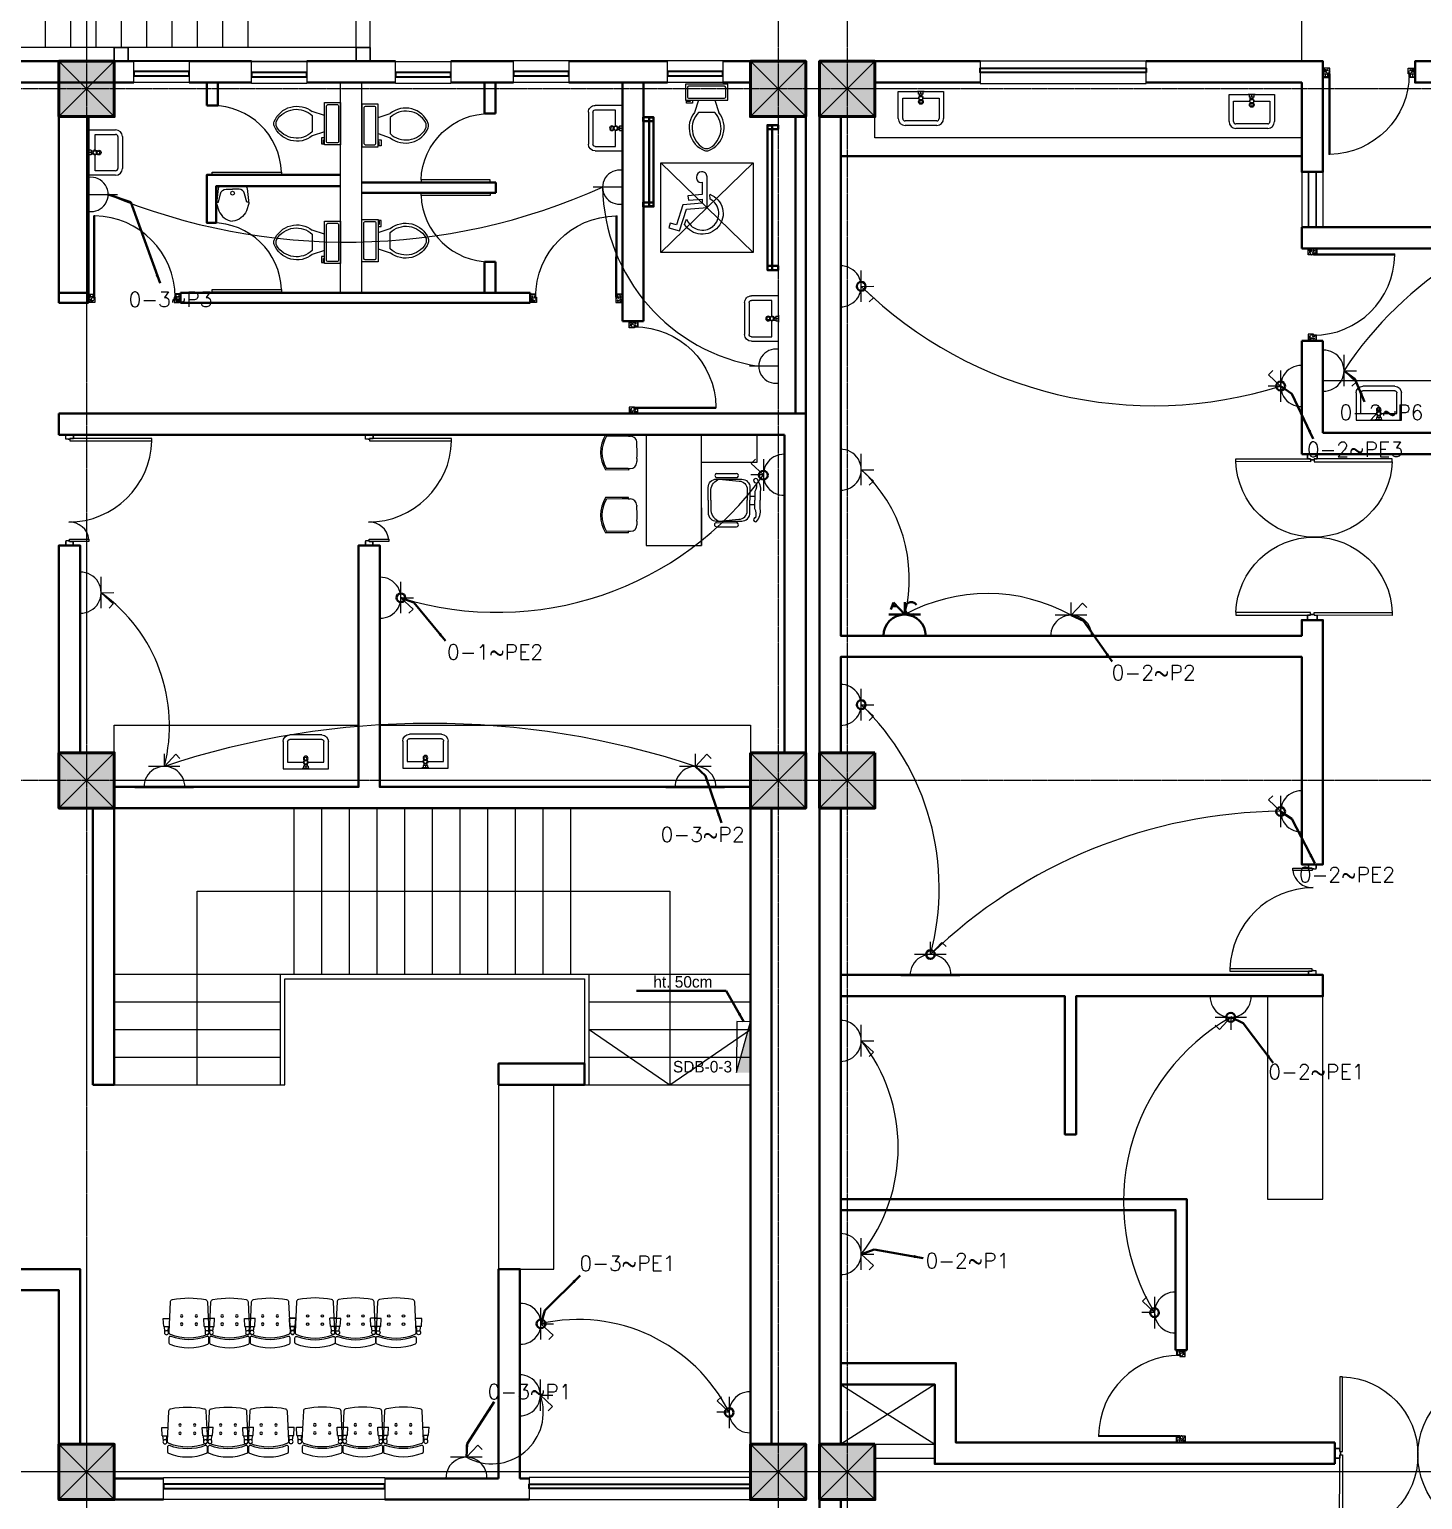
# Model space of a CAD drawing. Header units: millimetres. Extents: x 2402294 to 3337895, y 3394997 to 3969149.
# Drawn here: x 2454406 to 2469517, y 3828418 to 3844364 of the extents above; entities that cross this region are included whole.
import ezdxf

# ---------------------------------------------------------------- set-up
doc = ezdxf.new("R2010")
doc.units = ezdxf.units.MM
doc.header["$MEASUREMENT"] = 0
doc.linetypes.add('CENTER', pattern=[2, 1.25, -0.25, 0.25, -0.25])
doc.linetypes.add('DASHED', pattern=[0.75, 0.5, -0.25])
for name, color, linetype, lineweight in [('0newfurnture', 30, 'Continuous', 15), ('4 DB BOXES', 3, 'Continuous', 25), ('5 A power', 220, 'Continuous', 9), ('5 DB BOXES', 3, 'Continuous', 25), ('centreline', 52, 'CENTER', 5), ('Column-0.5', 14, 'Continuous', 50), ('Dimension- 0.15', 114, 'Continuous', 15), ('Dimension-137.5', 86, 'Continuous', 13), ('door', 41, 'Continuous', 5), ('Door Opening-0.09', 253, 'Continuous', 9), ('Frame-0.3', 24, 'Continuous', 30), ('furniture', 34, 'Continuous', 15), ('Furniture Hospital-0.09', 44, 'Continuous', 9), ('Hatch', 9, 'Continuous', 9), ('hidden lines', 205, 'DASHED', 5), ('Metal  workt-0.2', 13, 'Continuous', 20), ('Power Sockets City supply', 141, 'Continuous', 13), ('Sill Level', 140, 'Continuous', 20), ('stairs', 6, 'Continuous', 25), ('T-Fixture-0.09', 255, 'Continuous', 9), ('WALL 0.2', 7, 'Continuous', 20), ('wall 0.4', 7, 'Continuous', 40), ('WINDOW', 152, 'Continuous', 30), ('Windows Plan', 152, 'Continuous', 35)]:
    doc.layers.add(name, color=color, linetype=linetype, lineweight=lineweight)
for name, color, linetype in [('power socket Generator', 210, 'CENTER'), ('wire powered ups', 3, 'Continuous'), ('Wires', 1, 'Continuous')]:
    doc.layers.add(name, color=color, linetype=linetype)
doc.styles.add('arial.', font='arial.ttf')
doc.styles.add('romans', font='romans.shx')
doc.styles.get("Standard").update_dxf_attribs({"font": 'arial.ttf'})
doc.dimstyles.get("Standard").update_dxf_attribs({"dimtxt": 500, "dimasz": 100, "dimexe": 100, "dimexo": 200, "dimgap": 0.09, "dimtad": 0, "dimtoh": 1, "dimdec": 0, "dimzin": 0, "dimdsep": 46, "dimtxsty": 'Standard', "dimblk": 'DOT', "dimcen": 0, "dimclrd": 256, "dimclre": 256, "dimclrt": 256, "dimadec": 0, "dimazin": 0, "dimtfac": 1, "dimtdec": 0, "dimtofl": 0, "dimtmove": 0, "dimatfit": 3, "dimfxl": 1, "dimtolj": 1, "dimtzin": 0, "dimlwd": -1, "dimlwe": -1, "dimarcsym": 1})

# ---------------------------------------------------------------- blocks, each defined once
blk = doc.blocks.new("door 3'3")
at = {"layer": 'door'}
for p, q in [((82769.36, -31237.4), (82769.36, -31203.37)), ((82769.84, -31203.37), (82769.36, -31203.37)), ((82769.84, -31237.4), (82769.84, -31203.37))]:
    blk.add_line(p, q, dxfattribs=at)
at = {"layer": 'door', "ltscale": 80}
for points in [[(82769.84, -31239.84), (82767.36, -31239.84), (82767.36, -31239.37), (82766.88, -31239.37), (82766.88, -31236.38), (82767.36, -31236.38), (82767.36, -31235.91), (82769.36, -31235.91), (82769.36, -31237.4), (82769.84, -31237.4)], [(82802.93, -31239.84), (82805.41, -31239.84), (82805.41, -31239.37), (82805.88, -31239.37), (82805.88, -31236.38), (82805.41, -31236.38), (82805.41, -31235.91), (82803.4, -31235.91), (82803.4, -31237.4), (82802.93, -31237.4)]]:
    blk.add_lwpolyline(points, close=True, dxfattribs=at)
blk.add_arc((82769.36, -31237.4), 34.04, 0, 89.20471, dxfattribs=at)
at = {"layer": 'Hatch'}
for centre, radius, start, end in [((82767.7, -31239.85), 2.68, 36.75824, 107.53286), ((82768.07, -31239.12), 3.04, 64.81981, 103.53483), ((82757.2, -31236.2), 10.64, 342.68423, 1.60142), ((82764.36, -31235.92), 4.57, 311.03249, 0.21009), ((82767.3, -31236.13), 3.25, 271.0473, 321.53187), ((82805.07, -31239.85), 2.68, 72.46714, 143.24176), ((82805.47, -31236.13), 3.25, 218.46813, 268.9527), ((82804.7, -31239.12), 3.04, 76.46517, 115.18019), ((82808.41, -31235.92), 4.57, 179.78991, 228.96751), ((82815.57, -31236.2), 10.64, 178.39858, 197.31577), ((82767.27, -31240.34), 1.96, 14.76809, 101.35249), ((82805.49, -31240.34), 1.96, 78.64751, 165.23191)]:
    blk.add_arc(centre, radius, start, end, dxfattribs=at)
blk = doc.blocks.new('MAIN DOOR')
at = {"layer": 'door', "ltscale": 1000}
for points in [[(2313.47, 188.53), (2347.4, 188.53), (2347.4, 187.28), (2313.47, 187.28)], [(2381.32, 188.53), (2348.88, 188.53), (2348.88, 187.28), (2381.32, 187.28)]]:
    blk.add_lwpolyline(points, close=True, dxfattribs=at)
for points in [[(2346.08, 190.6), (2346.08, 188.53)], [(2348.88, 188.12), (2347.4, 188.12), (2347.4, 188.53), (2346.08, 188.53), (2346.08, 190.6), (2350.2, 190.6)], [(2347.4, 188.12), (2348.88, 188.12), (2348.88, 188.53), (2350.2, 188.53), (2350.2, 190.6), (2346.08, 190.6)], [(2350.2, 190.6), (2350.2, 188.53)], [(2313.41, 120.66), (2347.33, 120.66), (2347.33, 121.91), (2313.41, 121.91), (2313.41, 120.66)], [(2381.26, 120.66), (2348.82, 120.66), (2348.82, 121.91), (2381.26, 121.91), (2381.26, 120.66)], [(2348.82, 121.07), (2347.33, 121.07), (2347.33, 120.66), (2346.01, 120.66), (2346.01, 118.6), (2350.14, 118.6)], [(2347.33, 121.07), (2348.82, 121.07), (2348.82, 120.66), (2350.14, 120.66), (2350.14, 118.6), (2346.01, 118.6)], [(2346.01, 118.6), (2346.01, 120.66)], [(2350.14, 118.6), (2350.14, 120.66)]]:
    blk.add_lwpolyline(points, dxfattribs=at)
at = {"layer": 'Door Opening-0.09', "ltscale": 1000}
for centre, radius, start, end in [((2347.4, 188.53), 33.94, 182.11678, 357.88255), ((2347.33, 120.66), 33.95, 2.11669, 177.88264)]:
    blk.add_arc(centre, radius, start, end, dxfattribs=at)
at = {"layer": 'WINDOW', "ltscale": 5}
blk.add_line((2350.14, 190.6), (2350.14, 190.6), dxfattribs=at)
blk = doc.blocks.new('BANCAS')
at = {"layer": 'Furniture Hospital-0.09'}
for p, q in [((-0.236, -0.247), (-0.314, -0.247)), ((-0.309, -0.347), (-0.314, -0.247)), ((-0.241, -0.347), (-0.309, -0.347)), ((-0.294, -0.405), (-0.3, -0.347)), ((-0.256, -0.405), (-0.25, -0.347)), ((0.314, -0.25), (0.236, -0.25)), ((0.309, -0.35), (0.241, -0.35)), ((0.256, -0.409), (0.25, -0.35)), ((0.294, -0.409), (0.3, -0.35)), ((0.309, -0.35), (0.314, -0.25))]:
    blk.add_line(p, q, dxfattribs=at)
blk.add_lwpolyline([(0.227, -0.048, 0.346546), (0.203, -0.019, 0.095695), (-0.203, -0.019, 0.346546), (-0.227, -0.048), (-0.244, -0.417, 0.318973), (-0.225, -0.447, 0.193005), (0.225, -0.447, 0.318973), (0.244, -0.417)], format="xyb", close=True, dxfattribs=at)
blk.add_lwpolyline([(-0.245, -0.522), (-0.245, -0.489, -0.522832), (-0.218, -0.471, 0.18), (0.218, -0.471, -0.522832), (0.245, -0.489), (0.245, -0.547, -0.306573), (0.232, -0.565, -0.192782), (-0.232, -0.565, -0.306573), (-0.245, -0.547), (-0.245, -0.504)], format="xyb", dxfattribs=at)
for centre, radius in [((-0.09, -0.22), 0.015), ((-0.09, -0.32), 0.015), ((0.09, -0.22), 0.015), ((0.09, -0.32), 0.015), ((-0.275, -0.422), 0.025), ((0.275, -0.425), 0.025)]:
    blk.add_circle(centre, radius, dxfattribs=at)
blk = doc.blocks.new('A$C72AE6952')
at = {"ltscale": 20, "xscale": 800, "yscale": 800, "zscale": 800, "row_count": 1, "column_count": 3, "row_spacing": 0, "column_spacing": 440.0000000000001}
blk.add_blockref('BANCAS', (-440, 0), dxfattribs=at)
blk = doc.blocks.new("door 5'")
at = {"layer": 'door', "ltscale": 1000}
for points in [[(2177525, 4317078), (2177525, 4317062), (2177516, 4317062), (2177516, 4317020), (2177473, 4317020), (2177474, 4317105)], [(2177525, 4317062), (2177525, 4317105), (2177474, 4317105), (2177473, 4317020)], [(2177474, 4317105), (2177516, 4317105)], [(2178689, 4317076), (2178689, 4317060), (2178697, 4317060), (2178697, 4317018), (2178740, 4317018), (2178740, 4317104)], [(2178689, 4317060), (2178689, 4317104), (2178740, 4317104), (2178740, 4317018)], [(2177473, 4317020), (2177516, 4317020)], [(2178697, 4316120), (2178697, 4317060), (2178671, 4317060), (2178671, 4316120), (2178697, 4316120)], [(2178740, 4317018), (2178697, 4317018)]]:
    blk.add_lwpolyline(points, dxfattribs=at)
blk.add_lwpolyline([(2177516, 4316839), (2177516, 4317062), (2177543, 4317062), (2177543, 4316839)], close=True, dxfattribs=at)
at = {"layer": 'Door Opening-0.09', "ltscale": 1000}
for centre, radius, start, end in [((2177516, 4317062), 224, 276.6944, 2.344), ((2178697, 4317076), 957, 180.3416, 268.4244)]:
    blk.add_arc(centre, radius, start, end, dxfattribs=at)
at = {"layer": 'WINDOW', "ltscale": 5}
blk.add_line((2177474, 4317104), (2177474, 4317104), dxfattribs=at)
blk = doc.blocks.new('d1')
at = {"layer": 'door'}
for p, q in [((2442.75, 10745.72), (2408.32, 10745.72)), ((2442.75, 10746.15), (2408.33, 10746.15)), ((2408.33, 10746.15), (2408.33, 10745.72))]:
    blk.add_line(p, q, dxfattribs=at)
at = {"layer": 'door', "ltscale": 80}
for points in [[(2445, 10779.7), (2445, 10781.99), (2444.56, 10781.99), (2444.56, 10782.43), (2441.8, 10782.43), (2441.8, 10781.99), (2441.36, 10781.99), (2441.36, 10780.14), (2442.75, 10780.14), (2442.75, 10779.7)], [(2445, 10746.15), (2445, 10743.87), (2444.56, 10743.87), (2444.56, 10743.43), (2441.8, 10743.43), (2441.8, 10743.87), (2441.36, 10743.87), (2441.36, 10745.72), (2442.75, 10745.72), (2442.75, 10746.15)]]:
    blk.add_lwpolyline(points, close=True, dxfattribs=at)
at = {"layer": 'Door Opening-0.09', "ltscale": 80}
blk.add_arc((2442.75, 10745.72), 34.42, 90, 179.27403, dxfattribs=at)
at = {"layer": 'hidden lines'}
for centre, radius, start, end in [((2441.64, 10791.37), 9.82, 268.39858, 287.31577), ((2441.38, 10784.76), 4.22, 269.78991, 318.96751), ((2444.33, 10781.34), 2.81, 166.46517, 205.18019), ((2445.01, 10781.68), 2.48, 162.46714, 233.24176), ((2441.57, 10782.05), 3, 308.46813, 358.9527), ((2445.46, 10782.07), 1.81, 168.64751, 255.23191), ((2441.64, 10734.49), 9.82, 72.68423, 91.60142), ((2441.38, 10741.1), 4.22, 41.03249, 90.21009), ((2444.33, 10744.52), 2.81, 154.81981, 193.53483), ((2445.01, 10744.18), 2.48, 126.75824, 197.53286), ((2441.57, 10743.81), 3, 1.0473, 51.53187), ((2445.46, 10743.79), 1.81, 104.76809, 191.35249)]:
    blk.add_arc(centre, radius, start, end, dxfattribs=at)
blk = doc.blocks.new('sems')
at = {"layer": 'Dimension- 0.15', "ltscale": 5}
h = blk.add_hatch(dxfattribs=at)
h.set_pattern_fill('ANSI31', color=256, scale=25.555556)
h.set_pattern_definition([(45, (55035.0093, 4945698.8337), (-2.258813329, 2.258813329), [])])
h.paths.add_polyline_path([(2173550, 4150430), (2173550, 4150489), (2173491, 4150489, 0.414214)])
h.paths.add_polyline_path([(2173550, 4150430, 0.414214), (2173609, 4150489), (2173550, 4150489)])
h.paths.add_polyline_path([(2173550, 4150489), (2173609, 4150489, 0.414214), (2173550, 4150548)])
h.paths.add_polyline_path([(2173491, 4150489), (2173550, 4150489), (2173550, 4150548, 0.414214)])
for p, q in [((2174664, 4150546), (2174664, 4150431)), ((2174894, 4150489), (2174664, 4150546)), ((2174664, 4150431), (2174894, 4150489))]:
    blk.add_line(p, q, dxfattribs=at)
blk.add_lwpolyline([(2174664, 4150489), (2173550, 4150489)], dxfattribs=at)
blk.add_circle((2173550, 4150489), 59.1, dxfattribs=at)
blk.add_solid([(2174664, 4150546), (2174894, 4150489), (2174664, 4150431)], dxfattribs=at)
at = {"layer": 'Dimension-137.5', "ltscale": 5}
blk.add_line((2174664, 4150489), (2174894, 4150489), dxfattribs=at)
at = {"layer": 'Frame-0.3'}
for points in [[(2174450, 4151281), (2174450, 4151131), (2174600, 4151131), (2174600, 4151281)], [(2177075, 4151281), (2177075, 4151131), (2177225, 4151131), (2177225, 4151281)], [(2179700, 4151281), (2179700, 4151131), (2179850, 4151131), (2179850, 4151281)], [(2174450, 4148681), (2174450, 4148531), (2174600, 4148531), (2174600, 4148681)], [(2177075, 4148531), (2177075, 4148681), (2177225, 4148681), (2177225, 4148531)], [(2179700, 4148531), (2179700, 4148681), (2179850, 4148681), (2179850, 4148531)]]:
    blk.add_lwpolyline(points, close=True, dxfattribs=at)
at = {"layer": 'Metal  workt-0.2', "ltscale": 5}
for p, q in [((2174600, 4151281), (2179700, 4151281)), ((2175775, 4151131), (2175775, 4149956)), ((2176050, 4151131), (2176050, 4149956)), ((2176325, 4151131), (2176325, 4149956)), ((2176600, 4151131), (2176600, 4149956)), ((2176875, 4151131), (2176875, 4149956)), ((2177150, 4151131), (2177150, 4149956)), ((2177425, 4151131), (2177425, 4149956)), ((2177700, 4151131), (2177700, 4149956)), ((2177975, 4151131), (2177975, 4149956)), ((2178250, 4151131), (2178250, 4149956)), ((2178525, 4151131), (2178525, 4149956)), ((2179700, 4148681), (2179700, 4151131)), ((2175775, 4149856), (2175775, 4148681)), ((2176050, 4149856), (2176050, 4148681)), ((2176325, 4149856), (2176325, 4148681)), ((2176600, 4149856), (2176600, 4148681)), ((2176875, 4149856), (2176875, 4148681)), ((2177150, 4149856), (2177150, 4148681)), ((2177425, 4149856), (2177425, 4148681)), ((2177700, 4149856), (2177700, 4148681)), ((2177975, 4149856), (2177975, 4148681)), ((2178250, 4149856), (2178250, 4148681)), ((2178525, 4149856), (2178525, 4148681)), ((2175775, 4148531), (2174600, 4148531))]:
    blk.add_line(p, q, dxfattribs=at)
at = {"layer": 'Metal  workt-0.2'}
for points in [[(2177075, 4148531), (2179850, 4148531), (2179850, 4151131), (2174450, 4151131), (2174450, 4148531), (2174600, 4148531)], [(2179700, 4151131), (2174600, 4151131)], [(2174450, 4149851), (2173550, 4149847)], [(2179700, 4148681), (2175775, 4148681), (2175775, 4148531), (2176745, 4148531)]]:
    blk.add_lwpolyline(points, dxfattribs=at)
for points in [[(2175775, 4149956), (2175775, 4149856), (2178525, 4149856), (2178525, 4149956)], [(2175825, 4149906), (2175825, 4149906), (2178475, 4149906), (2178475, 4149906)]]:
    blk.add_lwpolyline(points, close=True, dxfattribs=at)
at = {"layer": 'stairs', "ltscale": 5}
for p, q in [((2173850, 4151131), (2173850, 4149848)), ((2174150, 4151131), (2174150, 4149849)), ((2174450, 4151281), (2174450, 4148531))]:
    blk.add_line(p, q, dxfattribs=at)
for points in [[(2173550, 4149847), (2173550, 4151131)], [(2174450, 4151131), (2173550, 4151131)]]:
    blk.add_lwpolyline(points, dxfattribs=at)
blk = doc.blocks.new('2ft column')
at = {"layer": 'Hatch', "ltscale": 5}
h = blk.add_hatch(color=256, dxfattribs=at)
h.dxf.hatch_style = 1
h.paths.add_polyline_path([(2207385, 4176559), (2207985, 4176559), (2207985, 4175959), (2207385, 4175959)])
at = {"layer": 'Column-0.5', "ltscale": 5}
blk.add_lwpolyline([(2207385, 4176559), (2207985, 4176559), (2207985, 4175959), (2207385, 4175959)], close=True, dxfattribs=at)
at = {"layer": 'Defpoints', "ltscale": 5}
for points in [[(2207985, 4176559), (2207385, 4175959)], [(2207985, 4175959), (2207385, 4176559)]]:
    blk.add_lwpolyline(points, dxfattribs=at)
blk = doc.blocks.new('main grid')
at = {"layer": 'centreline', "ltscale": 5}
for p, q in [((2533911, 4018930), (2533911, 3991299)), ((2541411, 4018930), (2541411, 3976624)), ((2542161, 4018930), (2542161, 3976624)), ((2559988, 4011172), (2515645, 4011172)), ((2559988, 4003672), (2515645, 4003672)), ((2559388, 3996172), (2515045, 3996172)), ((2559988, 3996172), (2515645, 3996172))]:
    blk.add_line(p, q, dxfattribs=at)
at = {"layer": 'Hatch'}
for p in [(326226, -165087), (333726, -165087), (326226, -172587), (333726, -172587), (326226, -180087), (333726, -180087)]:
    blk.add_blockref('2ft column', p, dxfattribs=at)
at = {"layer": 'Hatch', "xscale": -1}
for p in [(4749846, -165087), (4749846, -172587), (4749846, -180087)]:
    blk.add_blockref('2ft column', p, dxfattribs=at)
blk = doc.blocks.new('IP1')
at = {"layer": 'WALL 0.2', "ltscale": 5}
for points in [[(2535111, 3946693), (2535111, 3948793), (2539161, 3948793)], [(2539161, 3948793), (2540236, 3948793), (2540236, 3946693)], [(2539361, 3947293), (2540236, 3946693), (2541111, 3947293)]]:
    blk.add_lwpolyline(points, dxfattribs=at)
blk = doc.blocks.new('TAP')
at = {"layer": 'Furniture Hospital-0.09', "linetype": 'Continuous'}
for p, q in [((0, 38), (0, -38)), ((5, 38), (0, 38)), ((5, 38), (5, -38)), ((30, 25), (5, 25)), ((30, 0), (5, 0)), ((30, 25), (30, -25)), ((56, 16), (30, 16)), ((51, 7), (48, 8)), ((59, 19), (57, 22)), ((73, 24), (73, 27)), ((88, 20), (89, 22)), ((97, 15), (125, 12)), ((97, 8), (100, 9)), ((5, -38), (0, -38)), ((30, -25), (5, -25)), ((56, -16), (30, -16)), ((51, -8), (48, -9)), ((60, -20), (58, -22)), ((74, -24), (74, -27)), ((88, -19), (90, -22)), ((97, -7), (100, -8)), ((97, -15), (125, -12))]:
    blk.add_line(p, q, dxfattribs=at)
for radius in [21.2, 19.7]:
    blk.add_circle((74, 0), radius, dxfattribs=at)
for centre, radius, start, end in [((74, 0), 27.2, 163.0512, 199.0512), ((74, 0), 24.2, 127.0512, 163.0512), ((74, 0), 27.2, 91.0512, 127.0512), ((74, 0), 24.2, 55.0512, 91.0512), ((74, 0), 27.2, 19.0512, 55.0512), ((74, 0), 24.2, 343.0512, 19.0512), ((95, 0), 32.6, 337.45, 22.55), ((74, 0), 24.2, 199.0512, 235.0512), ((74, 0), 27.2, 235.0512, 271.0512), ((74, 0), 24.2, 271.0512, 307.0512), ((74, 0), 27.2, 307.0512, 343.0512)]:
    blk.add_arc(centre, radius, start, end, dxfattribs=at)
blk = doc.blocks.new('bazin')
at = {"layer": '0newfurnture', "ltscale": 5}
for p, q in [((2434577, 4011590), (2435069, 4011590)), ((2434577, 4011295), (2434577, 4011590)), ((2434626, 4011295), (2434626, 4011516)), ((2434626, 4011516), (2434799, 4011516)), ((2434847, 4011516), (2435020, 4011516)), ((2435020, 4011516), (2435020, 4011295)), ((2435069, 4011590), (2435069, 4011295)), ((2434996, 4011270), (2434651, 4011270)), ((2434996, 4011221), (2434651, 4011221))]:
    blk.add_line(p, q, dxfattribs=at)
blk.add_circle((2434823, 4011477), 25.6, dxfattribs=at)
for centre, radius, start, end in [((2434651, 4011295), 73.8, 180, 270), ((2434651, 4011295), 24.6, 180, 270), ((2434996, 4011295), 73.8, 270, 0), ((2434996, 4011295), 24.6, 270, 0)]:
    blk.add_arc(centre, radius, start, end, dxfattribs=at)
at = {"layer": '0newfurnture', "ltscale": 5, "xscale": 0.9842520018725999, "yscale": 0.9842520018725999, "zscale": 0.9842520018725999, "rotation": 270}
blk.add_blockref('TAP', (2434823, 4011590), dxfattribs=at)
blk = doc.blocks.new('Toilet - top')
at = {"layer": 'Furniture Hospital-0.09'}
for p, q in [((9.5, -6), (9.5, -2)), ((-10, -8.5), (-8, -8.5)), ((-10, -9.5), (-10, -8.5)), ((-7, -9.5), (-10, -9.5)), ((-8, -8.5), (-8, -8)), ((-7, -8), (-7, -9.5)), ((-4, -8), (-6, -14)), ((4, -14), (-4, -14)), ((4, -8), (6, -14))]:
    blk.add_line(p, q, dxfattribs=at)
blk.add_lwpolyline([(10.5, -8), (10.5, 0), (-10.5, 0), (-10.5, -8)], close=True, dxfattribs=at)
for points in [[(-9.5, -2), (-9.5, -6)], [(8.5, -1), (-8.5, -1)], [(-8.5, -7), (8.5, -7)]]:
    blk.add_lwpolyline(points, dxfattribs=at)
for centre, radius, start, end in [((-8.62, -1.88), 0.884, 81.8699, 188.1301), ((-8.62, -6.12), 0.884, 171.8699, 278.1301), ((8.62, -1.88), 0.884, 351.8699, 98.1301), ((8.62, -6.12), 0.884, 261.8699, 8.1301), ((3.52, -21.58), 12.17, 141.46911, 247.97143), ((4.2, -21.82), 11.33, 136.36773, 238.94682), ((-3.52, -21.58), 12.17, 292.02843, 38.53071), ((-4.2, -21.82), 11.33, 301.05301, 43.63209), ((0, -27.88), 4, 245.73182, 294.26817), ((0, -29), 4, 254.86053, 285.13947)]:
    blk.add_arc(centre, radius, start, end, dxfattribs=at)
blk = doc.blocks.new('26 door')
at = {"layer": 'door'}
blk.add_line((42654.7, -717.83), (42654.7, -716.68), dxfattribs=at)
at = {"layer": 'door', "ltscale": 5}
blk.add_lwpolyline([(42654.7, -716.68), (42684.73, -716.68), (42684.73, -717.83), (42654.7, -717.83)], dxfattribs=at)
at = {"layer": 'Door Opening-0.09'}
blk.add_arc((42654.79, -717.79), 29.96, 2.13581, 90.17937, dxfattribs=at)
blk = doc.blocks.new('TIA UR Plan-flat-1')
at = {"layer": 'Furniture Hospital-0.09'}
for points in [[(-186, 175), (-265, 150, 0.270578), (-380, 0, 0.556713)], [(0, 0), (0, 132, 0.414214), (-25, 157), (-186, 175)], [(-174, 175), (-174, 154), (-81, 130, -0.321575), (-32, 71), (-32, 0)], [(-186, -175), (-265, -150, -0.270578), (-380, 0, -0.556713)], [(0, 0), (0, -132, -0.414214), (-25, -157), (-186, -175)], [(-174, -175), (-174, -154), (-81, -130, 0.321575), (-32, -71), (-32, 0)]]:
    blk.add_lwpolyline(points, format="xyb", dxfattribs=at)
blk.add_circle((-75, 0), 20, dxfattribs=at)
blk = doc.blocks.new('Wheel Chair')
at = {"layer": 'T-Fixture-0.09'}
blk.add_lwpolyline([(-130, -183, -0.239978), (-223, 0, -0.243341), (-129, 182), (-128, 182, -0.241316), (75, 211), (76, 211, -0.238142), (218, 65), (184, 14), (173, 51, 0.192657), (94, 153), (94, 154, 0.25323), (-74, 162), (-74, 161, 0.245902), (-174, 27), (-175, 27, 0.247474), (-120, -132), (-128, -181)], format="xyb", dxfattribs=at)
blk.add_lwpolyline([(305, 47), (366, 13), (392, 59), (290, 117), (158, -89), (-63, -51), (-146, -374, 0.423515), (-104, -442), (-103, -442, 0.413314), (-35, -399), (-32, -388, 0.409265), (-67, -332), (-80, -330), (-48, -201), (105, -227), (113, -178), (-33, -153), (-23, -112), (182, -146)], format="xyb", close=True, dxfattribs=at)
blk = doc.blocks.new('ADHIKRIT')
at = {"layer": 'furniture'}
for p, q in [((900, 1351), (0, 1351)), ((0, 1351), (0, -450)), ((0, 741), (0, 1351)), ((900, -450), (900, 1351)), ((-245, 1046), (-569, 1047)), ((-245, 980), (-569, 981)), ((1048, 956), (1048, 1014)), ((1187, 1121), (1153, 1121)), ((1187, 1145), (1558, 1147)), ((1187, 1145), (1187, 1121)), ((1187, 1121), (1545, 1123)), ((1050, 758), (1050, 711)), ((-789, 683), (-869, 683)), ((-789, 547), (-869, 547)), ((1050, 700), (1050, 711)), ((1189, 595), (1157, 595)), ((1187, 595), (1187, 571)), ((1187, 571), (1558, 573)), ((1189, 595), (1286, 595)), ((1287, 595), (1545, 597)), ((-247, 247), (-571, 248)), ((-900, 0), (0, 0)), ((-900, -450), (-900, 0)), ((-247, 182), (-571, 182)), ((1189, 102), (1157, 102)), ((1187, 126), (1558, 124)), ((1187, 102), (1187, 126)), ((1189, 102), (1286, 101)), ((1287, 101), (1545, 100)), ((1050, -4), (1050, -14)), ((1050, -61), (1050, -14)), ((0, -450), (-900, -450)), ((0, -450), (900, -450)), ((1048, -260), (1048, -318)), ((1187, -425), (1153, -425)), ((1187, -425), (1545, -426)), ((1187, -449), (1187, -425)), ((1187, -449), (1558, -450))]:
    blk.add_line(p, q, dxfattribs=at)
for points in [[(-897, 962, 0.207066), (-957, 755), (-957, 615)], [(-885, 900, 0.214578), (-869, 755), (-869, 615)], [(-110, 614), (-109, 818, 0.414214), (-246, 955), (-655, 956, 0.418376), (-789, 820), (-789, 615)], [(-153, 614), (-152, 788, 0.28028), (-288, 955), (-610, 925, 0.418376), (-744, 789), (-745, 615)], [(-899, 268, -0.207066), (-958, 476), (-957, 615)], [(-886, 330, -0.214578), (-870, 475), (-869, 615)], [(-110, 614), (-110, 409, -0.414214), (-247, 273), (-656, 274, -0.418376), (-790, 410), (-789, 615)], [(-153, 614), (-153, 440, -0.28028), (-290, 273), (-612, 304, -0.418376), (-745, 441), (-745, 615)]]:
    blk.add_lwpolyline(points, format="xyb", dxfattribs=at)
for centre, radius, start, end in [((-881, 933), 33.3, 262.3354, 120.0474), ((-569, 1014), 32.9, 89.8702, 269.8702), ((-245, 1013), 32.9, 269.8702, 89.8702), ((1154, 1015), 106, 90.3083, 180.3083), ((1203, 1157), 39.5, 294.3355, 296.5711), ((1099, 860), 518, 329.4756, 30.5244), ((1099, 860), 542, 328.0257, 31.9845), ((1753, 864), 711, 172.5908, 188.6233), ((1157, 701), 106, 180.3083, 270.3083), ((-882, 297), 33.3, 239.693, 97.4051), ((-571, 215), 32.9, 89.8702, 269.8702), ((-253, 214), 33.4, 280.4483, 79.5122), ((1157, -4), 106, 89.6917, 179.6917), ((1099, -163), 518, 329.4756, 30.5244), ((1099, -163), 542, 328.0155, 31.9743), ((1753, -168), 711, 171.3767, 187.4092), ((1154, -319), 106, 179.6917, 269.6917), ((1203, -461), 39.5, 63.4289, 65.6645)]:
    blk.add_arc(centre, radius, start, end, dxfattribs=at)
blk = doc.blocks.new('w1')
at = {"layer": 'Sill Level'}
blk.add_lwpolyline([(2460641, 3827503), (2460641, 3825103), (2460401, 3825103), (2460401, 3827503)], close=True, dxfattribs=at)
at = {"layer": 'Windows Plan'}
blk.add_lwpolyline([(2460521, 3825103), (2460521, 3827503), (2460473, 3827503), (2460473, 3825103)], close=True, dxfattribs=at)
blk = doc.blocks.new('v2')
at = {"layer": 'Sill Level'}
blk.add_lwpolyline([(2448277, 3818910), (2448877, 3818910), (2448877, 3818670), (2448277, 3818670)], close=True, dxfattribs=at)
at = {"layer": 'Windows Plan'}
blk.add_lwpolyline([(2448877, 3818790), (2448277, 3818790), (2448277, 3818743), (2448877, 3818743)], close=True, dxfattribs=at)
blk = doc.blocks.new('v18')
at = {"layer": 'Sill Level'}
blk.add_lwpolyline([(2462914, 3850453), (2464714, 3850453), (2464714, 3850693), (2462914, 3850693)], close=True, dxfattribs=at)
at = {"layer": 'Windows Plan'}
blk.add_lwpolyline([(2464714, 3850573), (2462914, 3850573), (2462914, 3850620), (2464714, 3850620)], close=True, dxfattribs=at)
blk = doc.blocks.new('15A N soc')
at = {"layer": 'Power Sockets City supply', "color": 244, "lineweight": 13, "true_color": 0x991b1e}
for p, q in [((52222.5612, 99516.2064), (52222.5611, 99516.2603)), ((52222.5612, 99516.2064), (52222.6099, 99516.2585)), ((52222.6099, 99516.2585), (52222.6282, 99516.2401)), ((52222.6282, 99516.2064), (52222.4926, 99516.2064)), ((52222.4338, 99516.1156), (52222.6863, 99516.1156))]:
    blk.add_line(p, q, dxfattribs=at)
blk.add_arc((52222.5612, 99516.1182), 0.0881, 358.32, 181.68, dxfattribs=at)
blk = doc.blocks.new('5A soc')
at = {"layer": '5 A power', "lineweight": 18}
for p, q in [((895571.9, -137969.1), (895571.9, -137872.1)), ((895476.6, -137969.1), (895667.1, -137969.1))]:
    blk.add_line(p, q, dxfattribs=at)
blk.add_arc((895571.9, -137960.1), 57.1, 350.9122, 189.0878, dxfattribs=at)
blk = doc.blocks.new('FDB')
at = {"layer": '4 DB BOXES'}
blk.add_hatch(color=256, dxfattribs=at).paths.add_polyline_path([(-65075.48, -197982.42), (-65075.48, -197977), (-65095.76, -197982.42)])
for p, q in [((-65095.76, -197982.42), (-65095.76, -197977)), ((-65095.76, -197977), (-65075.48, -197977)), ((-65075.48, -197977), (-65095.76, -197982.42)), ((-65075.48, -197982.42), (-65095.76, -197982.42))]:
    blk.add_line(p, q, dxfattribs=at)
blk = doc.blocks.new('_Dot')
at = {"color": 0, "linetype": 'ByBlock', "lineweight": -2}
blk.add_line((-0.5, 0), (-1, 0), dxfattribs=at)
at = {"color": 0, "linetype": 'ByBlock', "lineweight": -3, "const_width": 0.5}
blk.add_lwpolyline([(-0.25, 0, 1), (0.25, 0, 1)], format="xyb", close=True, dxfattribs=at)
blk = doc.blocks.new('AC Power Socket')
at = {"layer": 'wall 0.4', "color": 114, "ltscale": 5, "true_color": 0x139b48}
for p, q in [((2405368, 3836252), (2405340, 3836174)), ((2405354, 3836213), (2405405, 3836212)), ((2405491, 3836120), (2405368, 3836252)), ((2405491, 3836256), (2405491, 3836120)), ((2405318, 3836120), (2405660, 3836120)), ((2405170, 3835891), (2405807, 3835891))]:
    blk.add_line(p, q, dxfattribs=at)
for centre, radius, start, end in [((2405559, 3836188), 67.6, 32.4797, 294.3307), ((2405488, 3835891), 229, 0, 180)]:
    blk.add_arc(centre, radius, start, end, dxfattribs=at)

msp = doc.modelspace()

# ---------------------------------------------------------------- linework, layer by layer
at = {"layer": '0newfurnture', "ltscale": 5}
for p, q in [((2457781.8, 3841507.8), (2457781.8, 3843787.8)), ((2458011.8, 3841507.8), (2458011.8, 3843787.8))]:
    msp.add_line(p, q, dxfattribs=at)
msp.add_lwpolyline([(2466517.9, 3843787.8), (2468205.9, 3843787.8), (2468205.9, 3843187.8), (2463575.9, 3843187.8), (2463575.9, 3843787.8), (2464717.9, 3843787.8)], dxfattribs=at)
for points in [[(2468435.9, 3839987.8), (2472115.9, 3839987.8), (2472115.9, 3840552.1), (2468435.9, 3840552.1)], [(2455325.9, 3836817.8), (2457976.9, 3836817.8), (2457976.9, 3836217.8), (2455325.9, 3836217.8)], [(2458206.9, 3836817.8), (2462225.9, 3836817.8), (2462225.9, 3836217.8), (2458206.9, 3836217.8)]]:
    msp.add_lwpolyline(points, close=True, dxfattribs=at)
at = {"layer": 'centreline', "ltscale": 5}
for p, q in [((2455025.9, 3851476), (2455025.9, 3823845.1)), ((2486993.9, 3828717.8), (2444474.3, 3828717.8))]:
    msp.add_line(p, q, dxfattribs=at)
at = {"layer": 'Door Opening-0.09'}
msp.add_lwpolyline([(2461255.5, 3842917.3), (2462255.5, 3842917.3), (2462255.5, 3841945.1), (2461255.5, 3841945.1)], close=True, dxfattribs=at)
for points in [[(2462255.5, 3842917.3), (2461255.5, 3841945.1)], [(2461255.5, 3842917.3), (2462255.5, 3841945.1)]]:
    msp.add_lwpolyline(points, dxfattribs=at)
at = {"layer": 'Furniture Hospital-0.09', "ltscale": 30}
for points in [[(2468435.9, 3833877.8), (2467835.9, 3833877.8), (2467835.9, 3831677.8), (2468435.9, 3831677.8)], [(2460095.9, 3832917.8), (2459495.9, 3832917.8), (2459495.9, 3830917.8), (2460095.9, 3830917.8)]]:
    msp.add_lwpolyline(points, close=True, dxfattribs=at)
at = {"layer": 'Hatch', "ltscale": 5}
for points in [[(2464225.9, 3829667.8), (2463205.9, 3829017.8)], [(2463205.9, 3829667.8), (2464225.9, 3829017.8)]]:
    msp.add_lwpolyline(points, dxfattribs=at)
at = {"layer": 'stairs', "ltscale": 5}
for points in [[(2468206.5, 3844017.8), (2468206.5, 3845217.8), (2479775.9, 3845217.8), (2479775.9, 3836517.8)], [(2457275.9, 3835917.8), (2457275.9, 3834117.8)], [(2457575.9, 3835917.8), (2457575.9, 3834117.8)], [(2457875.9, 3835917.8), (2457875.9, 3834117.8)], [(2458175.9, 3835917.8), (2458175.9, 3834117.8)], [(2458475.9, 3835917.8), (2458475.9, 3834117.8)], [(2458775.9, 3835917.8), (2458775.9, 3834117.8)], [(2459075.9, 3835917.8), (2459075.9, 3834117.8)], [(2459375.9, 3835917.8), (2459375.9, 3834117.8)], [(2459675.9, 3835917.8), (2459675.9, 3834117.8)], [(2459975.9, 3835917.8), (2459975.9, 3834117.8)], [(2460275.9, 3835917.8), (2460275.9, 3834117.8)], [(2455325.9, 3834117.8), (2462225.9, 3834117.8)], [(2457125.9, 3834117.8), (2457125.9, 3832917.8), (2457175.9, 3832917.8), (2457175.9, 3834067.8), (2460425.9, 3834067.8), (2460425.9, 3832917.8), (2460475.9, 3832917.8), (2460475.9, 3834117.8)], [(2455325.9, 3833817.8), (2457125.9, 3833817.8)], [(2460475.9, 3833817.8), (2462225.9, 3833817.8)], [(2455325.9, 3833517.8), (2457125.9, 3833517.8)], [(2460475.9, 3833517.8), (2462225.9, 3833517.8)], [(2455325.9, 3833217.8), (2457125.9, 3833217.8)], [(2460475.9, 3833217.8), (2462225.9, 3833217.8)], [(2455325.9, 3832917.8), (2457125.9, 3832917.8)], [(2460475.9, 3832917.8), (2462225.9, 3832917.8)]]:
    msp.add_lwpolyline(points, dxfattribs=at)
at = {"layer": 'WALL 0.2', "ltscale": 5}
for points in [[(2468205.9, 3842817.8), (2468205.9, 3842217.8)], [(2468435.9, 3842817.8), (2468435.9, 3842217.8)], [(2463575.9, 3829017.8), (2464225.9, 3829017.8)], [(2463575.9, 3828867.8), (2464225.9, 3828867.8)]]:
    msp.add_lwpolyline(points, dxfattribs=at)
at = {"layer": 'wall 0.4', "ltscale": 5}
for p, q in [((2460837.8, 3841197.8), (2460837.8, 3843787.8)), ((2461067.8, 3841197.8), (2461067.8, 3843787.8)), ((2454725.9, 3841397.8), (2454725.9, 3843417.8)), ((2455045.9, 3841397.8), (2455045.9, 3843417.8)), ((2462715.9, 3843417.8), (2462715.9, 3840197.8)), ((2462825.9, 3843417.8), (2462825.9, 3840197.8)), ((2463205.9, 3842990.1), (2468205.9, 3842990.1)), ((2458011.8, 3842702.8), (2459465.4, 3842702.8)), ((2458011.8, 3842592.8), (2459465.4, 3842592.8)), ((2459465.4, 3842702.8), (2459465.4, 3842592.8)), ((2468205.9, 3841987.8), (2468205.9, 3842217.8)), ((2468205.9, 3842217.8), (2472345.9, 3842217.8)), ((2472345.9, 3841987.8), (2468205.9, 3841987.8)), ((2455045.9, 3841507.8), (2454725.9, 3841507.8)), ((2459837.9, 3841507.8), (2456045.8, 3841507.8)), ((2456045.8, 3841507.8), (2456045.8, 3841397.8)), ((2459837.9, 3841507.8), (2459837.9, 3841397.8)), ((2455045.9, 3841397.8), (2454725.9, 3841397.8)), ((2459837.9, 3841397.8), (2456045.8, 3841397.8)), ((2461067.8, 3841197.8), (2460837.8, 3841197.8)), ((2468205.9, 3839757.8), (2468205.9, 3840987.8)), ((2468205.9, 3840987.8), (2468435.9, 3840987.8)), ((2468435.9, 3840987.8), (2468435.9, 3839987.8)), ((2454725.9, 3840197.8), (2454725.9, 3839967.8)), ((2462825.9, 3840197.8), (2454725.9, 3840197.8)), ((2462825.9, 3836517.8), (2462825.9, 3840197.8)), ((2462975.9, 3839967.8), (2462975.9, 3840197.8)), ((2454725.9, 3839967.8), (2462595.9, 3839967.8)), ((2462595.9, 3836517.8), (2462595.9, 3839967.8)), ((2468435.9, 3839987.8), (2472115.9, 3839987.8)), ((2472115.9, 3839757.8), (2468205.9, 3839757.8)), ((2455095.9, 3832917.8), (2455095.9, 3835917.8)), ((2455325.9, 3835917.8), (2455325.9, 3832917.8)), ((2455325.9, 3832917.8), (2455095.9, 3832917.8)), ((2465173.9, 3829035.5), (2466838.2, 3829035.5)), ((2468566, 3828805.5), (2468566, 3829035.5))]:
    msp.add_line(p, q, dxfattribs=at)
for points in [[(2455537.6, 3844017.8), (2453925.9, 3844017.8)], [(2456816, 3844017.8), (2456137.6, 3844017.8)], [(2456940.6, 3844017.8), (2456940.6, 3844017.8)], [(2458377.7, 3844017.8), (2457416, 3844017.8)], [(2459656.1, 3844017.8), (2458977.7, 3844017.8)], [(2461325.6, 3844017.8), (2460256.1, 3844017.8)], [(2462225.9, 3844017.8), (2461925.6, 3844017.8)], [(2463575.9, 3844017.8), (2464717.9, 3844017.8)], [(2466517.9, 3844017.8), (2468435.9, 3844017.8), (2468435.9, 3842817.8), (2468205.9, 3842817.8), (2468205.9, 3843787.8), (2466517.9, 3843787.8)], [(2470475.9, 3844017.8), (2469435.9, 3844017.8), (2469435.9, 3843787.8), (2470475.9, 3843787.8)], [(2455537.6, 3843787.8), (2453925.9, 3843787.8)], [(2456816, 3843787.8), (2456137.6, 3843787.8)], [(2458377.7, 3843787.8), (2457416, 3843787.8)], [(2459656.1, 3843787.8), (2458977.7, 3843787.8)], [(2461325.6, 3843787.8), (2460256.1, 3843787.8)], [(2462225.9, 3843787.8), (2461925.6, 3843787.8)], [(2464717.9, 3843787.8), (2463575.9, 3843787.8)], [(2462975.9, 3843417.8), (2462975.9, 3836517.8)], [(2463205.9, 3843417.8), (2463205.9, 3837787.8), (2468205.9, 3837787.8), (2468205.9, 3837957.8), (2468435.9, 3837957.8), (2468435.9, 3835307.8), (2468205.9, 3835307.8), (2468205.9, 3837557.8), (2463205.9, 3837557.8), (2463205.9, 3836517.8)], [(2457781.8, 3842662.8), (2456431.8, 3842662.8), (2456431.8, 3842265.4), (2456331.8, 3842265.4), (2456331.8, 3842787.8), (2457781.8, 3842787.8)], [(2454725.9, 3836517.8), (2454725.9, 3838767.8), (2454955.9, 3838767.8), (2454955.9, 3836517.8)], [(2455325.9, 3836147.8), (2457976.9, 3836147.8), (2457976.9, 3838767.8), (2458206.9, 3838767.8), (2458206.9, 3836147.8), (2462225.9, 3836147.8)], [(2455325.9, 3835917.8), (2462225.9, 3835917.8)], [(2462225.9, 3835917.8), (2462225.9, 3829017.8)], [(2462455.9, 3829017.8), (2462455.9, 3835917.8)], [(2462975.9, 3835917.8), (2462975.9, 3829017.8)], [(2463205.9, 3835917.8), (2463205.9, 3829017.8)], [(2463205.9, 3834107.8), (2468435.9, 3834107.8), (2468435.9, 3833877.8), (2465758.2, 3833877.8), (2465758.2, 3832377.8), (2465638.2, 3832377.8), (2465638.2, 3833877.8), (2463205.9, 3833877.8)], [(2463205.9, 3831677.8), (2466958.2, 3831677.8), (2466958.2, 3830039.3), (2466838.2, 3830039.3)], [(2466838.2, 3830039.3), (2466838.2, 3831557.8), (2463205.9, 3831557.8)], [(2454955.9, 3829017.8), (2454955.9, 3830917.8), (2453775.9, 3830917.8), (2453775.9, 3830687.8), (2454725.9, 3830687.8), (2454725.9, 3829017.8)], [(2459725.9, 3828647.8), (2459725.9, 3830917.8), (2459495.9, 3830917.8), (2459495.9, 3828647.8)], [(2463205.9, 3829897.8), (2464455.9, 3829897.8), (2464455.9, 3829035.5), (2468566, 3829035.5)], [(2463205.9, 3829667.8), (2464225.9, 3829667.8), (2464225.9, 3828805.5), (2468566, 3828805.5)], [(2455325.9, 3828647.8), (2455860.8, 3828647.8)], [(2458260.8, 3828647.8), (2459495.9, 3828647.8)], [(2459725.9, 3828647.8), (2459825.9, 3828647.8)], [(2455325.9, 3828417.8), (2455860.8, 3828417.8)], [(2458260.8, 3828417.8), (2459825.9, 3828417.8)], [(2462975.9, 3828417.8), (2462975.9, 3828042.8), (2463205.9, 3828042.8), (2463205.9, 3828417.8)]]:
    msp.add_lwpolyline(points, dxfattribs=at)
for points in [[(2456331.9, 3843537.8), (2456450.2, 3843537.8), (2456450.2, 3843787.8), (2456331.8, 3843787.8)], [(2459461.8, 3843452.8), (2459343.5, 3843452.8), (2459343.5, 3843787.8), (2459461.9, 3843787.8)], [(2461176.6, 3843368.1), (2461176.6, 3843412.1), (2461062.3, 3843412.1), (2461062.3, 3843368.1)], [(2461127.5, 3842446), (2461127.5, 3843408.9), (2461176.6, 3843408.9), (2461176.6, 3842446)], [(2462411.6, 3843281.7), (2462411.6, 3843325.7), (2462525.9, 3843325.7), (2462525.9, 3843281.7)], [(2462460.7, 3841753.8), (2462460.7, 3843322.5), (2462411.6, 3843322.5), (2462411.6, 3841753.8)], [(2461176.6, 3842486.8), (2461176.6, 3842442.8), (2461062.3, 3842442.8), (2461062.3, 3842486.8)], [(2459461.8, 3841842.8), (2459343.5, 3841842.8), (2459343.5, 3841507.8), (2459461.9, 3841507.8)], [(2462411.6, 3841797.9), (2462411.6, 3841753.8), (2462525.9, 3841753.8), (2462525.9, 3841797.9)], [(2459495.9, 3832917.8), (2460425.9, 3832917.8), (2460425.9, 3833147.8), (2459495.9, 3833147.8)]]:
    msp.add_lwpolyline(points, close=True, dxfattribs=at)
at = {"layer": 'wall 0.4', "color": 3, "ltscale": 5}
for centre in [(2463428.3, 3841577.1), (2467976.9, 3840496), (2462366.9, 3839528.9), (2458435.8, 3838199.7), (2463428.3, 3837039.8), (2467976.9, 3835881), (2464178.8, 3834330.2), (2467435.4, 3833648.8), (2466609.2, 3830445), (2459954.8, 3830324.2), (2461996.9, 3829363)]:
    msp.add_circle(centre, 47.6, dxfattribs=at)
at = {"layer": 'WINDOW', "ltscale": 5}
for points in [[(2468280.9, 3842817.8), (2468280.9, 3842217.8)], [(2468360.9, 3842817.8), (2468360.9, 3842217.8)]]:
    msp.add_lwpolyline(points, dxfattribs=at)
at = {"layer": 'Wires', "color": 2, "lineweight": 9}
for centre, radius, start, end in [((2457851.3, 3848796.5), 6740, 247.39785, 294.27971), ((2462624.2, 3842689.1), 2001.7, 181.0461, 261.17695), ((2471991.3, 3838485.8), 3976.3, 96.01245, 146.78049), ((2462343.1, 3838405.5), 1606.6, 345.9973, 47.50733), ((2454147.4, 3836810.4), 1778.2, 345.66893, 54.31112), ((2464797, 3836377.4), 1867.8, 60.95234, 118.63297), ((2458750.8, 3827712.4), 9124.5, 71.59751, 108.40249), ((2461958.7, 3832237.6), 1870.7, 321.77496, 38.22504), ((2459420.5, 3829364.9), 559.7, 240.72101, 19.43305)]:
    msp.add_arc(centre, radius, start, end, dxfattribs=at)
at = {"layer": 'Wires', "color": 5, "lineweight": 9}
for centre, radius, start, end in [((2466601.6, 3844819.2), 4536.6, 225.61387, 287.64725), ((2459482.5, 3841575.6), 3534.5, 252.77546, 324.69649), ((2461505.9, 3835048.7), 2767.8, 344.95558, 46.00618), ((2468024.6, 3830349.9), 5533.3, 90.49394, 134.00035), ((2468578.5, 3831646.4), 2305.8, 119.71976, 211.34314), ((2460359, 3828536.7), 1834.6, 26.76814, 102.72537)]:
    msp.add_arc(centre, radius, start, end, dxfattribs=at)

# ---------------------------------------------------------------- block references
at = {"layer": '0newfurnture', "ltscale": 5}
msp.add_blockref('main grid', (-78884.9, -167454.1), dxfattribs=at)
at = {"layer": '0newfurnture'}
for p in [(29252.2, -167898.8), (32841.1, -167931.5)]:
    msp.add_blockref('bazin', p, dxfattribs=at)
at = {"layer": '0newfurnture', "xscale": -1}
for p, rotation in [((-1550752.4, 1408469.3), 270), ((-1549058.1, 1406404.4), 270), ((34218.3, 7851715.5), 180), ((22580.5, 7847933.6), 180), ((23878.2, 7847940.3), 180)]:
    msp.add_blockref('bazin', p, dxfattribs=dict(at, rotation=rotation))
at = {"layer": '0newfurnture', "rotation": 90}
msp.add_blockref('bazin', (6466636.1, 1408205.3), dxfattribs=at)
at = {"layer": '5 DB BOXES', "xscale": -27.26879209834783, "yscale": 27.26879211394649, "zscale": 27.26879210264321, "rotation": 89.5057637808463}
msp.add_blockref('FDB', (-2951624.1, 2105153.2), dxfattribs=at)
at = {"layer": 'door', "yscale": 25, "zscale": 25}
for p, xscale in [((1390021.3, 3860733.6), 25), ((3525772.4, 3860648.6), -25), ((1390021.3, 3859461.2), 25)]:
    msp.add_blockref('26 door', p, dxfattribs=dict(at, xscale=xscale))
at = {"layer": 'door'}
for name, p, xscale, yscale, zscale, rotation in [('26 door', (3525772.4, 3824647), 25, 25, 25, 180), ("door 5'", (6544573.5, 1775597.3), 0.9473750180788149, 0.9473750180788149, 0.9473750180788149, 89.9959866754369), ("door 5'", (6547824.5, 1775597.3), 0.9473750180788149, 0.9473750180788149, 0.9473750180788149, 89.9959866754369), ("door 5'", (-1621411.8, 5898478.3), 0.9473750180788149, 0.9473750180788149, 0.9473750180788149, 269.9959866754369)]:
    msp.add_blockref(name, p, dxfattribs=dict(at, xscale=xscale, yscale=yscale, zscale=zscale, rotation=rotation))
at = {"layer": 'Door Opening-0.09'}
for name, p, xscale, yscale, zscale, rotation in [("door 3'3", (345797.2, 3044011.3), -25.64102901525867, 25.64102901525867, 25.64102901525867, 179.9706059984345), ('d1', (2179536.9, 3903932.3), 25.64102998076803, 25.64102998076803, 25.64102998076803, 270.0333351146509), ('d1', (2531127.4, 4117423.9), 25.64102998076803, 25.64102998076803, 25.64102998076803, 179.9666648857409), ('MAIN DOOR', (2527020.2, 3834941.9), -24.99999476308163, 24.99999476308163, 24.99999476308163, 359.9502640851987), ('d1', (2404089.2, 3553605.2), 25.64102998076803, 25.64102998076803, 25.64102998076803, 359.9666648857409), ('MAIN DOOR', (2465550.1, 3770221.2), -24.99999476308163, 24.99999476308163, 24.99999476308163, 269.9502640851987)]:
    msp.add_blockref(name, p, dxfattribs=dict(at, xscale=xscale, yscale=yscale, zscale=zscale, rotation=rotation))
at = {"layer": 'furniture', "extrusion": (0, 0, -1), "xscale": -0.6669998082076751, "yscale": 0.6669998082076751, "zscale": -0.6669998082076751, "rotation": 180}
msp.add_blockref('ADHIKRIT', (-2461694.9, 3839667.9), dxfattribs=at)
at = {"layer": 'Furniture Hospital-0.09'}
for name, p, xscale, yscale, zscale in [('Toilet - top', (2461751.3, 3843770.8), 21.93575057202424, 21.93575057202424, 21.93575057202424), ('A$C72AE6952', (2456529.3, 3830604.2), -1.107692350907673, 1.107692350907673, 1.107692306891935), ('A$C72AE6952', (2457991.4, 3830604.2), 1.107692350907673, 1.107692350907673, 1.107692306891935), ('A$C72AE6952', (2456512.7, 3829420.7), -1.107692350907673, 1.107692350907673, 1.107692306891935), ('A$C72AE6952', (2457974.8, 3829423.7), -1.107692350907673, 1.107692350907673, 1.107692306891935)]:
    msp.add_blockref(name, p, dxfattribs=dict(at, xscale=xscale, yscale=yscale, zscale=zscale))
at = {"layer": 'Furniture Hospital-0.09', "yscale": 21.93575057202424, "zscale": 21.93575057202424}
for p, xscale, rotation in [((2457781.8, 3843340.9), -21.93575057202424, 270), ((2458011.8, 3843321), 21.93575057202424, 90.00000000000001), ((2457781.8, 3842054.1), -21.93575057202424, 270), ((2458011.8, 3842072.7), -21.93575057202424, 90)]:
    msp.add_blockref('Toilet - top', p, dxfattribs=dict(at, xscale=xscale, rotation=rotation))
at = {"layer": 'Furniture Hospital-0.09', "rotation": 89.99999936601192}
msp.add_blockref('TIA UR Plan-flat-1', (2456609.7, 3842662.8), dxfattribs=at)
at = {"layer": 'power socket Generator', "linetype": 'Continuous', "xscale": 3.253162499517202, "yscale": 3.253162499517202, "zscale": 3.253162499517202}
for p, rotation in [((2903881.9, 6756014.9), 270), ((2012001.8, 929211.8), 90), ((2013696.2, 927270.3), 90)]:
    msp.add_blockref('5A soc', p, dxfattribs=dict(at, rotation=rotation))
at = {"layer": 'Power Sockets City supply', "lineweight": 0, "xscale": 2523.339306174504, "yscale": 2523.339306174504, "zscale": 2523.339306174504}
for p, rotation in [((-248649726.8, 135616818.4), 270.0000000000001), ((-248644490.3, 135615903.5), 270.0000000000001), ((253581132.1, -127934745.3), 90), ((-248649726.8, 135614829.4), 270.0000000000001), ((253575522.1, -127935708.3), 90), ((-248657970.3, 135613496), 270.0000000000001), ((-248654719.3, 135613441), 270.0000000000001), ((-248649726.8, 135612279.1), 270.0000000000001), ((253581132.1, -127939358.3), 90), ((134242676.8, 254946804), 180), ((-248649726.8, 135608634.4), 270.0000000000001), ((-248649726.8, 135606321.4), 270.0000000000001), ((-248653200.3, 135605565.5), 270.0000000000001), ((253579764.4, -127944794.3), 90), ((-248653206.8, 135604790.4), 270.0000000000001), ((253575152.1, -127945876.3), 90)]:
    msp.add_blockref('15A N soc', p, dxfattribs=dict(at, rotation=rotation))
for p in [(-129309535.5, -247275144.9), (-129319371, -247276784.9), (-129313610, -247276784.9), (-129311060.5, -247278824.9), (-129316094.6, -247284278.4)]:
    msp.add_blockref('15A N soc', p, dxfattribs=at)
at = {"layer": 'T-Fixture-0.09', "rotation": 194.4181928326748}
msp.add_blockref('Wheel Chair', (2461707.5, 3842365.9), dxfattribs=at)
at = {"layer": 'wall 0.4'}
for name, p in [('sems', (278250.7, -304513.2)), ('v2', (7261, 25117.3)), ('v2', (8539.4, 25107.3)), ('v2', (10101.1, 25107.3)), ('v2', (11379.5, 25117.3)), ('v2', (13049, 25117.3)), ('v18', (1804.2, -6674.7)), ('AC Power Socket', (58410.5, 1896.8)), ('IP1', (-78884.9, -113775.5))]:
    msp.add_blockref(name, p, dxfattribs=at)
at = {"layer": 'wall 0.4', "ltscale": 5, "xscale": -25.64102998076803, "yscale": 25.64102998076803, "zscale": 25.64102998076803}
for p, rotation in [((2736346.8, 3903932.3), 89.96666488534903), ((2523444.5, 3564688.8), 359.966664885349)]:
    msp.add_blockref('d1', p, dxfattribs=dict(at, rotation=rotation))
at = {"layer": 'wall 0.4', "rotation": 270}
msp.add_blockref('w1', (-1369242.1, 6289058.8), dxfattribs=at)
at = {"layer": 'wall 0.4', "xscale": -1, "rotation": 90}
msp.add_blockref('w1', (6287328.8, 6289058.8), dxfattribs=at)

# ---------------------------------------------------------------- texts
at = {"layer": 'wall 0.4', "color": 5, "ltscale": 5, "style": 'romans'}
for s, p in [('0-2~PE3', (2468261.2, 3839726.7)), ('0-1~PE2', (2458935.3, 3837529.4)), ('0-2~PE2', (2468174.3, 3835115.4)), ('0-2~PE1', (2467843.3, 3832976.9)), ('0-3~PE1', (2460371.7, 3830900))]:
    msp.add_text(s, height=162.3, dxfattribs=at).set_placement(p)
at = {"layer": 'wire powered ups', "ltscale": 5, "char_height": 125, "attachment_point": 9, "rotation": 359.99923, "style": 'arial.'}
for s, insert in [('{\\fStylus BT|b0|i0|c0|p34;ht. 50cm}', (2461814.8, 3833969.1)), ('{\\fStylus BT|b0|i0|c0|p34;SDB-0-3}', (2462027.3, 3833048.9))]:
    msp.add_mtext(s, dxfattribs=dict(at, insert=insert))
at = {"layer": 'Wires', "color": 2, "lineweight": 9, "style": 'romans'}
for s, p in [('0-3~P3', (2455481.9, 3841353.9)), ('0-2~P6', (2468615.1, 3840128.8)), ('0-2~P2', (2466145.1, 3837306.3)), ('0-3~P2', (2461252.9, 3835550.4)), ('0-2~P1', (2464124.9, 3830928.1)), ('0-3~P1', (2459376.3, 3829506.9))]:
    msp.add_text(s, height=162.3, dxfattribs=at).set_placement(p)

# ---------------------------------------------------------------- leaders
at = {"layer": 'wall 0.4', "ltscale": 5}
for points, override in [([(2455822.8, 3841611), (2455506.1, 3842490.8), (2455260.9, 3842574.1)], {"dimgap": 0.09, "dimtad": 0, "dimfxl": 500, "dimfxlon": 1}), ([(2468887.8, 3840324.8), (2468782, 3840573.3), (2468664.3, 3840662.2)], {"dimfxl": 500, "dimfxlon": 1}), ([(2468331.6, 3839921.6), (2468100.2, 3840409.6), (2467979, 3840493.7)], {"dimfxl": 500, "dimfxlon": 1}), ([(2458919.8, 3837731), (2458576, 3838147.5), (2458435.8, 3838199.7)], {"dimfxl": 500, "dimfxlon": 1}), ([(2466150.4, 3837506.4), (2465839.3, 3837948), (2465705.6, 3838010.2)], {"dimfxl": 500, "dimfxlon": 1}), ([(2461912.7, 3835757.4), (2461739, 3836268.8), (2461631.3, 3836370.2)], {"dimfxl": 500, "dimfxlon": 1}), ([(2468346.6, 3835320), (2468100.3, 3835800.7), (2467976.6, 3835881)], {"dimfxl": 500, "dimfxlon": 1}), ([(2462154.4, 3833601.2), (2461963.3, 3833936.6), (2460991.8, 3833936.6)], {"dimgap": 0.09, "dimtad": 0, "dimfxl": 500, "dimfxlon": 1}), ([(2467897, 3833156.1), (2467571.4, 3833587), (2467435.4, 3833648.8)], {"dimfxl": 500, "dimfxlon": 1}), ([(2464101.7, 3831036.9), (2463569.7, 3831130.4), (2463431, 3831080.2)], {"dimfxl": 500, "dimfxlon": 1}), ([(2460379.8, 3830848.2), (2459995.7, 3830468.6), (2459956.3, 3830326.4)], {"dimfxl": 500, "dimfxlon": 1}), ([(2459448.7, 3829476.9), (2459154.7, 3829023.7), (2459146.8, 3828876.5)], {"dimfxl": 500, "dimfxlon": 1})]:
    msp.add_leader(points, dimstyle='Standard', override=override, dxfattribs=at)

doc.saveas('drawing.dxf')
